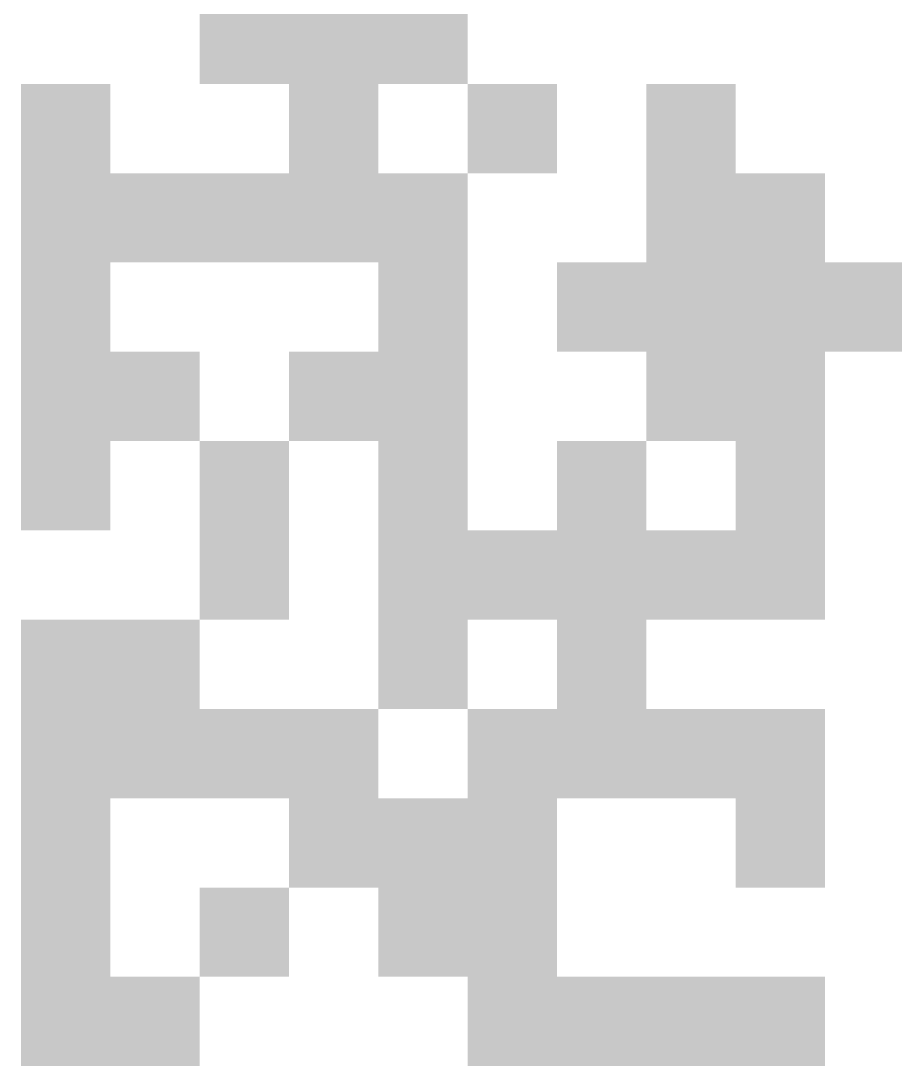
# Paper-space layout 'A0 - Portrait' of a CAD drawing. Header units: millimetres. Extents: x 0 to 841, y 0 to 1189.
# Drawn here: x 811.149 to 814.085, y 1146 to 1149.512 of the extents above; entities that cross this region are included whole.
import ezdxf
from ezdxf.enums import TextEntityAlignment as Align

# ---------------------------------------------------------------- set-up
doc = ezdxf.new("R2010")
doc.units = ezdxf.units.MM
for name, color, linetype in [('CDL_TITLE_BLOCK', 7, 'Continuous'), ('CDL_TITLE_BLOCK_CYAN', 4, 'Continuous'), ('CDL_TITLE_BLOCK_RED', 1, 'Continuous')]:
    doc.layers.add(name, color=color, linetype=linetype)
doc.styles.add('RHI_HEADER2017-H1_5', font='arial.ttf', dxfattribs={"height": 1.5})
doc.styles.add('RHI_HEADER2017-H2', font='arial.ttf', dxfattribs={"height": 2})
doc.styles.add('RHI_HEADER2017-H3', font='arial.ttf', dxfattribs={"height": 3})
doc.styles.add('RHI_HEADER2017-H4', font='arial.ttf', dxfattribs={"height": 4})

# ---------------------------------------------------------------- blocks, each defined once
blk = doc.blocks.new('PORTRAIT_DIN_TITLEBLOCK_REV06_ISO7200')
at = {"layer": 'CDL_TITLE_BLOCK_CYAN'}
h = blk.add_hatch(color=256, dxfattribs=at)
h.dxf.hatch_style = 1
h.paths.add_polyline_path([(-18.9509, -29.4), (-19.2509, -29.4), (-19.2509, -29.7), (-18.9509, -29.7)])
h = blk.add_hatch(color=256, dxfattribs=at)
h.dxf.hatch_style = 1
h.paths.add_polyline_path([(-18.9509, -29.4), (-18.9509, -29.7), (-18.6509, -29.7), (-18.6509, -29.4)])
h = blk.add_hatch(color=256, dxfattribs=at)
h.dxf.hatch_style = 1
h.paths.add_polyline_path([(-18.6509, -29.7), (-18.3509, -29.7), (-18.3509, -29.4), (-18.6509, -29.4)])
h = blk.add_hatch(color=256, dxfattribs=at)
h.dxf.hatch_style = 1
h.paths.add_polyline_path([(-19.8509, -29.7), (-19.8509, -30), (-19.5509, -30), (-19.5509, -29.7)])
h = blk.add_hatch(color=256, dxfattribs=at)
h.dxf.hatch_style = 1
h.paths.add_polyline_path([(-18.6509, -30), (-18.6509, -29.7), (-18.9509, -29.7), (-18.9509, -30)])
h = blk.add_hatch(color=256, dxfattribs=at)
h.dxf.hatch_style = 1
h.paths.add_polyline_path([(-18.3509, -30), (-18.0509, -30), (-18.0509, -29.7), (-18.3509, -29.7)])
h = blk.add_hatch(color=256, dxfattribs=at)
h.dxf.hatch_style = 1
h.paths.add_polyline_path([(-17.4509, -30), (-17.4509, -29.7), (-17.7509, -29.7), (-17.7509, -30)])
h = blk.add_hatch(color=256, dxfattribs=at)
h.dxf.hatch_style = 1
h.paths.add_polyline_path([(-19.8509, -30), (-19.8509, -30.3), (-19.5509, -30.3), (-19.5509, -30)])
h = blk.add_hatch(color=256, dxfattribs=at)
h.dxf.hatch_style = 1
h.paths.add_polyline_path([(-19.5509, -30), (-19.5509, -30.3), (-19.2509, -30.3), (-19.2509, -30)])
h = blk.add_hatch(color=256, dxfattribs=at)
h.dxf.hatch_style = 1
h.paths.add_polyline_path([(-19.2509, -30), (-19.2509, -30.3), (-18.9509, -30.3), (-18.9509, -30)])
h = blk.add_hatch(color=256, dxfattribs=at)
h.dxf.hatch_style = 1
h.paths.add_polyline_path([(-18.9509, -30.3), (-18.6509, -30.3), (-18.6509, -30), (-18.9509, -30)])
h = blk.add_hatch(color=256, dxfattribs=at)
h.dxf.hatch_style = 1
h.paths.add_polyline_path([(-18.6509, -30.3), (-18.3509, -30.3), (-18.3509, -30), (-18.6509, -30)])
h = blk.add_hatch(color=256, dxfattribs=at)
h.dxf.hatch_style = 1
h.paths.add_polyline_path([(-17.4509, -30), (-17.7509, -30), (-17.7509, -30.3), (-17.4509, -30.3)])
h = blk.add_hatch(color=256, dxfattribs=at)
h.dxf.hatch_style = 1
h.paths.add_polyline_path([(-17.4509, -30), (-17.4509, -30.3), (-17.1509, -30.3), (-17.1509, -30)])
h = blk.add_hatch(color=256, dxfattribs=at)
h.dxf.hatch_style = 1
h.paths.add_polyline_path([(-19.5509, -30.3), (-19.8509, -30.3), (-19.8509, -30.6), (-19.5509, -30.6)])
h = blk.add_hatch(color=256, dxfattribs=at)
h.dxf.hatch_style = 1
h.paths.add_polyline_path([(-18.3509, -30.3), (-18.6509, -30.3), (-18.6509, -30.6), (-18.3509, -30.6)])
h = blk.add_hatch(color=256, dxfattribs=at)
h.dxf.hatch_style = 1
h.paths.add_polyline_path([(-17.7509, -30.3), (-18.0509, -30.3), (-18.0509, -30.6), (-17.7509, -30.6)])
h = blk.add_hatch(color=256, dxfattribs=at)
h.dxf.hatch_style = 1
h.paths.add_polyline_path([(-17.7509, -30.3), (-17.7509, -30.6), (-17.4509, -30.6), (-17.4509, -30.3)])
h = blk.add_hatch(color=256, dxfattribs=at)
h.dxf.hatch_style = 1
h.paths.add_polyline_path([(-17.4509, -30.3), (-17.4509, -30.6), (-17.1509, -30.6), (-17.1509, -30.3)])
h = blk.add_hatch(color=256, dxfattribs=at)
h.dxf.hatch_style = 1
h.paths.add_polyline_path([(-16.8509, -30.6), (-16.8509, -30.3), (-17.1509, -30.3), (-17.1509, -30.6)])
h = blk.add_hatch(color=256, dxfattribs=at)
h.dxf.hatch_style = 1
h.paths.add_polyline_path([(-19.5509, -30.6), (-19.8509, -30.6), (-19.8509, -30.9), (-19.5509, -30.9)])
h = blk.add_hatch(color=256, dxfattribs=at)
h.dxf.hatch_style = 1
h.paths.add_polyline_path([(-19.2509, -30.6), (-19.5509, -30.6), (-19.5509, -30.9), (-19.2509, -30.9)])
h = blk.add_hatch(color=256, dxfattribs=at)
h.dxf.hatch_style = 1
h.paths.add_polyline_path([(-18.9509, -30.9), (-18.6509, -30.9), (-18.6509, -30.6), (-18.9509, -30.6)])
h = blk.add_hatch(color=256, dxfattribs=at)
h.dxf.hatch_style = 1
h.paths.add_polyline_path([(-18.6509, -30.6), (-18.6509, -30.9), (-18.3509, -30.9), (-18.3509, -30.6)])
h = blk.add_hatch(color=256, dxfattribs=at)
h.dxf.hatch_style = 1
h.paths.add_polyline_path([(-17.4509, -30.6), (-17.7509, -30.6), (-17.7509, -30.9), (-17.4509, -30.9)])
h = blk.add_hatch(color=256, dxfattribs=at)
h.dxf.hatch_style = 1
h.paths.add_polyline_path([(-17.1509, -30.6), (-17.4509, -30.6), (-17.4509, -30.9), (-17.1509, -30.9)])
h = blk.add_hatch(color=256, dxfattribs=at)
h.dxf.hatch_style = 1
h.paths.add_polyline_path([(-19.8509, -30.9), (-19.8509, -31.2), (-19.5509, -31.2), (-19.5509, -30.9)])
h = blk.add_hatch(color=256, dxfattribs=at)
h.dxf.hatch_style = 1
h.paths.add_polyline_path([(-18.9509, -31.2), (-18.9509, -30.9), (-19.2509, -30.9), (-19.2509, -31.2)])
h = blk.add_hatch(color=256, dxfattribs=at)
h.dxf.hatch_style = 1
h.paths.add_polyline_path([(-18.3509, -31.2), (-18.3509, -30.9), (-18.6509, -30.9), (-18.6509, -31.2)])
h = blk.add_hatch(color=256, dxfattribs=at)
h.dxf.hatch_style = 1
h.paths.add_polyline_path([(-18.0509, -31.2), (-17.7509, -31.2), (-17.7509, -30.9), (-18.0509, -30.9)])
h = blk.add_hatch(color=256, dxfattribs=at)
h.dxf.hatch_style = 1
h.paths.add_polyline_path([(-17.4509, -30.9), (-17.4509, -31.2), (-17.1509, -31.2), (-17.1509, -30.9)])
h = blk.add_hatch(color=256, dxfattribs=at)
h.dxf.hatch_style = 1
h.paths.add_polyline_path([(-19.2509, -31.2), (-19.2509, -31.5), (-18.9509, -31.5), (-18.9509, -31.2)])
h = blk.add_hatch(color=256, dxfattribs=at)
h.dxf.hatch_style = 1
h.paths.add_polyline_path([(-18.6509, -31.2), (-18.6509, -31.5), (-18.3509, -31.5), (-18.3509, -31.2)])
h = blk.add_hatch(color=256, dxfattribs=at)
h.dxf.hatch_style = 1
h.paths.add_polyline_path([(-18.3509, -31.5), (-18.0509, -31.5), (-18.0509, -31.2), (-18.3509, -31.2)])
h = blk.add_hatch(color=256, dxfattribs=at)
h.dxf.hatch_style = 1
h.paths.add_polyline_path([(-18.0509, -31.5), (-17.7509, -31.5), (-17.7509, -31.2), (-18.0509, -31.2)])
h = blk.add_hatch(color=256, dxfattribs=at)
h.dxf.hatch_style = 1
h.paths.add_polyline_path([(-17.7509, -31.5), (-17.4509, -31.5), (-17.4509, -31.2), (-17.7509, -31.2)])
h = blk.add_hatch(color=256, dxfattribs=at)
h.dxf.hatch_style = 1
h.paths.add_polyline_path([(-17.1509, -31.5), (-17.1509, -31.2), (-17.4509, -31.2), (-17.4509, -31.5)])
h = blk.add_hatch(color=256, dxfattribs=at)
h.dxf.hatch_style = 1
h.paths.add_polyline_path([(-19.5509, -31.8), (-19.5509, -31.5), (-19.8509, -31.5), (-19.8509, -31.8)])
h = blk.add_hatch(color=256, dxfattribs=at)
h.dxf.hatch_style = 1
h.paths.add_polyline_path([(-19.5509, -31.5), (-19.5509, -31.8), (-19.2509, -31.8), (-19.2509, -31.5)])
h = blk.add_hatch(color=256, dxfattribs=at)
h.dxf.hatch_style = 1
h.paths.add_polyline_path([(-18.3509, -31.8), (-18.3509, -31.5), (-18.6509, -31.5), (-18.6509, -31.8)])
h = blk.add_hatch(color=256, dxfattribs=at)
h.dxf.hatch_style = 1
h.paths.add_polyline_path([(-18.0509, -31.8), (-17.7509, -31.8), (-17.7509, -31.5), (-18.0509, -31.5)])
h = blk.add_hatch(color=256, dxfattribs=at)
h.dxf.hatch_style = 1
h.paths.add_polyline_path([(-19.8509, -31.8), (-19.8509, -32.1), (-19.5509, -32.1), (-19.5509, -31.8)])
h = blk.add_hatch(color=256, dxfattribs=at)
h.dxf.hatch_style = 1
h.paths.add_polyline_path([(-19.5509, -31.8), (-19.5509, -32.1), (-19.2509, -32.1), (-19.2509, -31.8)])
h = blk.add_hatch(color=256, dxfattribs=at)
h.dxf.hatch_style = 1
h.paths.add_polyline_path([(-19.2509, -31.8), (-19.2509, -32.1), (-18.9509, -32.1), (-18.9509, -31.8)])
h = blk.add_hatch(color=256, dxfattribs=at)
h.dxf.hatch_style = 1
h.paths.add_polyline_path([(-18.9509, -31.8), (-18.9509, -32.1), (-18.6509, -32.1), (-18.6509, -31.8)])
h = blk.add_hatch(color=256, dxfattribs=at)
h.dxf.hatch_style = 1
h.paths.add_polyline_path([(-18.3509, -31.8), (-18.3509, -32.1), (-18.0509, -32.1), (-18.0509, -31.8)])
h = blk.add_hatch(color=256, dxfattribs=at)
h.dxf.hatch_style = 1
h.paths.add_polyline_path([(-18.0509, -31.8), (-18.0509, -32.1), (-17.7509, -32.1), (-17.7509, -31.8)])
h = blk.add_hatch(color=256, dxfattribs=at)
h.dxf.hatch_style = 1
h.paths.add_polyline_path([(-17.7509, -31.8), (-17.7509, -32.1), (-17.4509, -32.1), (-17.4509, -31.8)])
h = blk.add_hatch(color=256, dxfattribs=at)
h.dxf.hatch_style = 1
h.paths.add_polyline_path([(-17.4509, -31.8), (-17.4509, -32.1), (-17.1509, -32.1), (-17.1509, -31.8)])
h = blk.add_hatch(color=256, dxfattribs=at)
h.dxf.hatch_style = 1
h.paths.add_polyline_path([(-19.8509, -32.1), (-19.8509, -32.4), (-19.5509, -32.4), (-19.5509, -32.1)])
h = blk.add_hatch(color=256, dxfattribs=at)
h.dxf.hatch_style = 1
h.paths.add_polyline_path([(-18.9509, -32.1), (-18.9509, -32.4), (-18.6509, -32.4), (-18.6509, -32.1)])
h = blk.add_hatch(color=256, dxfattribs=at)
h.dxf.hatch_style = 1
h.paths.add_polyline_path([(-18.6509, -32.1), (-18.6509, -32.4), (-18.3509, -32.4), (-18.3509, -32.1)])
h = blk.add_hatch(color=256, dxfattribs=at)
h.dxf.hatch_style = 1
h.paths.add_polyline_path([(-18.0509, -32.4), (-18.0509, -32.1), (-18.3509, -32.1), (-18.3509, -32.4)])
h = blk.add_hatch(color=256, dxfattribs=at)
h.dxf.hatch_style = 1
h.paths.add_polyline_path([(-17.4509, -32.1), (-17.4509, -32.4), (-17.1509, -32.4), (-17.1509, -32.1)])
h = blk.add_hatch(color=256, dxfattribs=at)
h.dxf.hatch_style = 1
h.paths.add_polyline_path([(-19.5509, -32.4), (-19.8509, -32.4), (-19.8509, -32.7), (-19.5509, -32.7)])
h = blk.add_hatch(color=256, dxfattribs=at)
h.dxf.hatch_style = 1
h.paths.add_polyline_path([(-18.9509, -32.4), (-19.2509, -32.4), (-19.2509, -32.7), (-18.9509, -32.7)])
h = blk.add_hatch(color=256, dxfattribs=at)
h.dxf.hatch_style = 1
h.paths.add_polyline_path([(-18.6509, -32.4), (-18.6509, -32.7), (-18.3509, -32.7), (-18.3509, -32.4)])
h = blk.add_hatch(color=256, dxfattribs=at)
h.dxf.hatch_style = 1
h.paths.add_polyline_path([(-18.0509, -32.4), (-18.3509, -32.4), (-18.3509, -32.7), (-18.0509, -32.7)])
h = blk.add_hatch(color=256, dxfattribs=at)
h.dxf.hatch_style = 1
h.paths.add_polyline_path([(-19.8509, -32.7), (-19.8509, -33), (-19.5509, -33), (-19.5509, -32.7)])
h = blk.add_hatch(color=256, dxfattribs=at)
h.dxf.hatch_style = 1
h.paths.add_polyline_path([(-19.5509, -33), (-19.2509, -33), (-19.2509, -32.7), (-19.5509, -32.7)])
h = blk.add_hatch(color=256, dxfattribs=at)
h.dxf.hatch_style = 1
h.paths.add_polyline_path([(-18.3509, -33), (-18.0509, -33), (-18.0509, -32.7), (-18.3509, -32.7)])
h = blk.add_hatch(color=256, dxfattribs=at)
h.dxf.hatch_style = 1
h.paths.add_polyline_path([(-18.0509, -33), (-17.7509, -33), (-17.7509, -32.7), (-18.0509, -32.7)])
h = blk.add_hatch(color=256, dxfattribs=at)
h.dxf.hatch_style = 1
h.paths.add_polyline_path([(-17.4509, -33), (-17.4509, -32.7), (-17.7509, -32.7), (-17.7509, -33)])
h = blk.add_hatch(color=256, dxfattribs=at)
h.dxf.hatch_style = 1
h.paths.add_polyline_path([(-17.1509, -32.7), (-17.4509, -32.7), (-17.4509, -33), (-17.1509, -33)])
at = {"layer": 'CDL_TITLE_BLOCK', "style": 'RHI_HEADER2017-H4'}
for tag, p in [('GEN-TITLE-SCA{5.42}', (-29.0229, -9.75)), ('OF', (-4.5, -5.75)), ('PA.', (-4.5, -17.25)), ('REV', (-4.5, -43.25)), ('DWG_NO', (-4.5, -63)), ('SIZE', (-4.5, -84))]:
    blk.add_attdef(tag, text='', height=3.5, rotation=90, dxfattribs=at).set_placement(p, align=Align.MIDDLE_CENTER)
at = {"layer": 'CDL_TITLE_BLOCK'}
for tag, height, style, p in [('UNIT_DISCRIPTION_1_2ND_LANGUAGE', 2, 'RHI_HEADER2017-H2', (-8.4079, -178.5)), ('UNIT_DISCRIPTION_2_2ND_LANGUAGE', 2, 'RHI_HEADER2017-H2', (-4.9079, -178.5)), ('UNIT_DISCRIPTION_1_1ST_LANGUAGE', 2, 'RHI_HEADER2017-H2', (-20.9079, -178.5)), ('UNIT_DISCRIPTION_2_1ST_LANGUAGE', 2, 'RHI_HEADER2017-H2', (-17.4079, -178.5)), ('UNIT_2ND_LANGUAGE', 3, 'RHI_HEADER2017-H3', (-11.6119, -178.5)), ('UNIT_1ST_LANGUAGE', 3, 'RHI_HEADER2017-H3', (-24.1119, -178.5)), ('COUNTRY_CONSIGNEE', 2, 'RHI_HEADER2017-H2', (-43.9079, -178.5)), ('CONSIGNEE-1', 3, 'RHI_HEADER2017-H3', (-51.6119, -178.5)), ('CONSIGNEE-2', 3, 'RHI_HEADER2017-H3', (-47.1119, -178.5)), ('COUNTRY_CLIENT', 2, 'RHI_HEADER2017-H2', (-32.4079, -178.5)), ('CLIENT', 3, 'RHI_HEADER2017-H3', (-35.6119, -178.5))]:
    blk.add_attdef(tag, text='', height=height, rotation=90, dxfattribs=dict(at, style=style)).set_placement(p, align=Align.BOTTOM_LEFT)
at = {"layer": 'CDL_TITLE_BLOCK_CYAN', "style": 'RHI_HEADER2017-H2'}
for tag, p in [('REV_4_MODIFICATION', (-109.8154, -105.4006)), ('REV_3_MODIFICATION', (-104.0654, -105.4006)), ('REV_2_MODIFICATION', (-98.5654, -105.4006)), ('REV_1_MODIFICATION', (-93.0654, -105.4006))]:
    blk.add_attdef(tag, text='', height=2, rotation=90, dxfattribs=at).set_placement(p, align=Align.MIDDLE_LEFT)
for tag, p in [('REV_4_CHECKED_BY', (-109.8154, -113.9006)), ('REV_3_CHECKED_BY', (-104.0654, -113.9006)), ('REV_2_CHECKED_BY', (-98.5654, -113.9006)), ('REV_1_CHECKED_BY', (-93.0654, -113.9006)), ('REV_4_CHECKING_DATE', (-109.8154, -128.4006)), ('REV_3_CHECKING_DATE', (-104.0654, -128.4006)), ('REV_2_CHECKING_DATE', (-98.5654, -128.4006)), ('REV_1_CHECKING_DATE', (-93.0654, -128.4006)), ('REV_4_DRAWN_BY', (-109.8154, -142.9006)), ('REV_3_DRAWN_BY', (-104.0654, -142.9006)), ('REV_2_DRAWN_BY', (-98.5654, -142.9006)), ('REV_1_DRAWN_BY', (-93.0654, -142.9006)), ('REV_4_DATE_DRAWN', (-109.8154, -157.4006)), ('REV_3_DATE_DRAWN', (-104.0654, -157.4006)), ('REV_2_DATE_DRAWN', (-98.5654, -157.4006)), ('REV_1_DATE_DRAWN', (-93.0654, -157.4006)), ('REV_4_STATE', (-109.8154, -169.0504)), ('REV_3_STATE', (-104.0654, -169.0504)), ('REV_2_STATE', (-98.5654, -169.0504)), ('REV_1_STATE', (-93.0654, -169.0504)), ('REV_4', (-109.8154, -176.3501)), ('REV_3', (-104.0654, -176.3501)), ('REV_2', (-98.5654, -176.3501)), ('REV_1', (-93.0654, -176.3501))]:
    blk.add_attdef(tag, text='', height=2, rotation=90, dxfattribs=at).set_placement(p, align=Align.MIDDLE_CENTER)
at = {"layer": 'CDL_TITLE_BLOCK_RED'}
for tag, height, style, p in [('FORMER', 1.5, 'RHI_HEADER2017-H1_5', (-15.9536, -9.75)), ('CHECKED_BY', 2, 'RHI_HEADER2017-H2', (-26.7518, -46)), ('DRAWN_BY', 2, 'RHI_HEADER2017-H2', (-31.2518, -46)), ('CHECKING_DATE', 2, 'RHI_HEADER2017-H2', (-26.7518, -62)), ('CREATION_DATE', 2, 'RHI_HEADER2017-H2', (-31.2518, -62.2064)), ('APPR_AS_CORR', 1.5, 'RHI_HEADER2017-H1_5', (-142.3154, -88.4)), ('REV_RESUB', 1.5, 'RHI_HEADER2017-H1_5', (-137.8154, -88.4)), ('APPROVED', 1.5, 'RHI_HEADER2017-H1_5', (-146.8154, -88.4)), ('REJECTED', 1.5, 'RHI_HEADER2017-H1_5', (-133.3154, -88.4))]:
    blk.add_attdef(tag, text='', height=height, rotation=90, dxfattribs=dict(at, style=style)).set_placement(p, align=Align.MIDDLE_CENTER)
at = {"layer": 'CDL_TITLE_BLOCK_RED', "style": 'RHI_HEADER2017-H3'}
for tag, p in [('APPROVAL_DATE', (-122.3154, -157.5)), ('APPROVAL_BY', (-128.3154, -157.5)), ('APPROVAL_COMPANY', (-152.8154, -173.4))]:
    blk.add_attdef(tag, text='', height=3, rotation=90, dxfattribs=at).set_placement(p, align=Align.MIDDLE_LEFT)
blk = doc.blocks.new('PORTRAIT_DIN_TITLEBLOCK_REV07_ISO7200')
at = {"layer": 'CDL_TITLE_BLOCK_CYAN'}
h = blk.add_hatch(color=256, dxfattribs=at)
h.dxf.hatch_style = 1
h.paths.add_polyline_path([(-18.9509, -29.4), (-19.2509, -29.4), (-19.2509, -29.7), (-18.9509, -29.7)])
h = blk.add_hatch(color=256, dxfattribs=at)
h.dxf.hatch_style = 1
h.paths.add_polyline_path([(-18.9509, -29.4), (-18.9509, -29.7), (-18.6509, -29.7), (-18.6509, -29.4)])
h = blk.add_hatch(color=256, dxfattribs=at)
h.dxf.hatch_style = 1
h.paths.add_polyline_path([(-18.6509, -29.7), (-18.3509, -29.7), (-18.3509, -29.4), (-18.6509, -29.4)])
h = blk.add_hatch(color=256, dxfattribs=at)
h.dxf.hatch_style = 1
h.paths.add_polyline_path([(-19.8509, -29.7), (-19.8509, -30), (-19.5509, -30), (-19.5509, -29.7)])
h = blk.add_hatch(color=256, dxfattribs=at)
h.dxf.hatch_style = 1
h.paths.add_polyline_path([(-18.6509, -30), (-18.6509, -29.7), (-18.9509, -29.7), (-18.9509, -30)])
h = blk.add_hatch(color=256, dxfattribs=at)
h.dxf.hatch_style = 1
h.paths.add_polyline_path([(-18.3509, -30), (-18.0509, -30), (-18.0509, -29.7), (-18.3509, -29.7)])
h = blk.add_hatch(color=256, dxfattribs=at)
h.dxf.hatch_style = 1
h.paths.add_polyline_path([(-17.4509, -30), (-17.4509, -29.7), (-17.7509, -29.7), (-17.7509, -30)])
h = blk.add_hatch(color=256, dxfattribs=at)
h.dxf.hatch_style = 1
h.paths.add_polyline_path([(-19.8509, -30), (-19.8509, -30.3), (-19.5509, -30.3), (-19.5509, -30)])
h = blk.add_hatch(color=256, dxfattribs=at)
h.dxf.hatch_style = 1
h.paths.add_polyline_path([(-19.5509, -30), (-19.5509, -30.3), (-19.2509, -30.3), (-19.2509, -30)])
h = blk.add_hatch(color=256, dxfattribs=at)
h.dxf.hatch_style = 1
h.paths.add_polyline_path([(-19.2509, -30), (-19.2509, -30.3), (-18.9509, -30.3), (-18.9509, -30)])
h = blk.add_hatch(color=256, dxfattribs=at)
h.dxf.hatch_style = 1
h.paths.add_polyline_path([(-18.9509, -30.3), (-18.6509, -30.3), (-18.6509, -30), (-18.9509, -30)])
h = blk.add_hatch(color=256, dxfattribs=at)
h.dxf.hatch_style = 1
h.paths.add_polyline_path([(-18.6509, -30.3), (-18.3509, -30.3), (-18.3509, -30), (-18.6509, -30)])
h = blk.add_hatch(color=256, dxfattribs=at)
h.dxf.hatch_style = 1
h.paths.add_polyline_path([(-17.4509, -30), (-17.7509, -30), (-17.7509, -30.3), (-17.4509, -30.3)])
h = blk.add_hatch(color=256, dxfattribs=at)
h.dxf.hatch_style = 1
h.paths.add_polyline_path([(-17.4509, -30), (-17.4509, -30.3), (-17.1509, -30.3), (-17.1509, -30)])
h = blk.add_hatch(color=256, dxfattribs=at)
h.dxf.hatch_style = 1
h.paths.add_polyline_path([(-19.5509, -30.3), (-19.8509, -30.3), (-19.8509, -30.6), (-19.5509, -30.6)])
h = blk.add_hatch(color=256, dxfattribs=at)
h.dxf.hatch_style = 1
h.paths.add_polyline_path([(-18.3509, -30.3), (-18.6509, -30.3), (-18.6509, -30.6), (-18.3509, -30.6)])
h = blk.add_hatch(color=256, dxfattribs=at)
h.dxf.hatch_style = 1
h.paths.add_polyline_path([(-17.7509, -30.3), (-18.0509, -30.3), (-18.0509, -30.6), (-17.7509, -30.6)])
h = blk.add_hatch(color=256, dxfattribs=at)
h.dxf.hatch_style = 1
h.paths.add_polyline_path([(-17.7509, -30.3), (-17.7509, -30.6), (-17.4509, -30.6), (-17.4509, -30.3)])
h = blk.add_hatch(color=256, dxfattribs=at)
h.dxf.hatch_style = 1
h.paths.add_polyline_path([(-17.4509, -30.3), (-17.4509, -30.6), (-17.1509, -30.6), (-17.1509, -30.3)])
h = blk.add_hatch(color=256, dxfattribs=at)
h.dxf.hatch_style = 1
h.paths.add_polyline_path([(-16.8509, -30.6), (-16.8509, -30.3), (-17.1509, -30.3), (-17.1509, -30.6)])
h = blk.add_hatch(color=256, dxfattribs=at)
h.dxf.hatch_style = 1
h.paths.add_polyline_path([(-19.5509, -30.6), (-19.8509, -30.6), (-19.8509, -30.9), (-19.5509, -30.9)])
h = blk.add_hatch(color=256, dxfattribs=at)
h.dxf.hatch_style = 1
h.paths.add_polyline_path([(-19.2509, -30.6), (-19.5509, -30.6), (-19.5509, -30.9), (-19.2509, -30.9)])
h = blk.add_hatch(color=256, dxfattribs=at)
h.dxf.hatch_style = 1
h.paths.add_polyline_path([(-18.9509, -30.9), (-18.6509, -30.9), (-18.6509, -30.6), (-18.9509, -30.6)])
h = blk.add_hatch(color=256, dxfattribs=at)
h.dxf.hatch_style = 1
h.paths.add_polyline_path([(-18.6509, -30.6), (-18.6509, -30.9), (-18.3509, -30.9), (-18.3509, -30.6)])
h = blk.add_hatch(color=256, dxfattribs=at)
h.dxf.hatch_style = 1
h.paths.add_polyline_path([(-17.4509, -30.6), (-17.7509, -30.6), (-17.7509, -30.9), (-17.4509, -30.9)])
h = blk.add_hatch(color=256, dxfattribs=at)
h.dxf.hatch_style = 1
h.paths.add_polyline_path([(-17.1509, -30.6), (-17.4509, -30.6), (-17.4509, -30.9), (-17.1509, -30.9)])
h = blk.add_hatch(color=256, dxfattribs=at)
h.dxf.hatch_style = 1
h.paths.add_polyline_path([(-19.8509, -30.9), (-19.8509, -31.2), (-19.5509, -31.2), (-19.5509, -30.9)])
h = blk.add_hatch(color=256, dxfattribs=at)
h.dxf.hatch_style = 1
h.paths.add_polyline_path([(-18.9509, -31.2), (-18.9509, -30.9), (-19.2509, -30.9), (-19.2509, -31.2)])
h = blk.add_hatch(color=256, dxfattribs=at)
h.dxf.hatch_style = 1
h.paths.add_polyline_path([(-18.3509, -31.2), (-18.3509, -30.9), (-18.6509, -30.9), (-18.6509, -31.2)])
h = blk.add_hatch(color=256, dxfattribs=at)
h.dxf.hatch_style = 1
h.paths.add_polyline_path([(-18.0509, -31.2), (-17.7509, -31.2), (-17.7509, -30.9), (-18.0509, -30.9)])
h = blk.add_hatch(color=256, dxfattribs=at)
h.dxf.hatch_style = 1
h.paths.add_polyline_path([(-17.4509, -30.9), (-17.4509, -31.2), (-17.1509, -31.2), (-17.1509, -30.9)])
h = blk.add_hatch(color=256, dxfattribs=at)
h.dxf.hatch_style = 1
h.paths.add_polyline_path([(-19.2509, -31.2), (-19.2509, -31.5), (-18.9509, -31.5), (-18.9509, -31.2)])
h = blk.add_hatch(color=256, dxfattribs=at)
h.dxf.hatch_style = 1
h.paths.add_polyline_path([(-18.6509, -31.2), (-18.6509, -31.5), (-18.3509, -31.5), (-18.3509, -31.2)])
h = blk.add_hatch(color=256, dxfattribs=at)
h.dxf.hatch_style = 1
h.paths.add_polyline_path([(-18.3509, -31.5), (-18.0509, -31.5), (-18.0509, -31.2), (-18.3509, -31.2)])
h = blk.add_hatch(color=256, dxfattribs=at)
h.dxf.hatch_style = 1
h.paths.add_polyline_path([(-18.0509, -31.5), (-17.7509, -31.5), (-17.7509, -31.2), (-18.0509, -31.2)])
h = blk.add_hatch(color=256, dxfattribs=at)
h.dxf.hatch_style = 1
h.paths.add_polyline_path([(-17.7509, -31.5), (-17.4509, -31.5), (-17.4509, -31.2), (-17.7509, -31.2)])
h = blk.add_hatch(color=256, dxfattribs=at)
h.dxf.hatch_style = 1
h.paths.add_polyline_path([(-17.1509, -31.5), (-17.1509, -31.2), (-17.4509, -31.2), (-17.4509, -31.5)])
h = blk.add_hatch(color=256, dxfattribs=at)
h.dxf.hatch_style = 1
h.paths.add_polyline_path([(-19.5509, -31.8), (-19.5509, -31.5), (-19.8509, -31.5), (-19.8509, -31.8)])
h = blk.add_hatch(color=256, dxfattribs=at)
h.dxf.hatch_style = 1
h.paths.add_polyline_path([(-19.5509, -31.5), (-19.5509, -31.8), (-19.2509, -31.8), (-19.2509, -31.5)])
h = blk.add_hatch(color=256, dxfattribs=at)
h.dxf.hatch_style = 1
h.paths.add_polyline_path([(-18.3509, -31.8), (-18.3509, -31.5), (-18.6509, -31.5), (-18.6509, -31.8)])
h = blk.add_hatch(color=256, dxfattribs=at)
h.dxf.hatch_style = 1
h.paths.add_polyline_path([(-18.0509, -31.8), (-17.7509, -31.8), (-17.7509, -31.5), (-18.0509, -31.5)])
h = blk.add_hatch(color=256, dxfattribs=at)
h.dxf.hatch_style = 1
h.paths.add_polyline_path([(-19.8509, -31.8), (-19.8509, -32.1), (-19.5509, -32.1), (-19.5509, -31.8)])
h = blk.add_hatch(color=256, dxfattribs=at)
h.dxf.hatch_style = 1
h.paths.add_polyline_path([(-19.5509, -31.8), (-19.5509, -32.1), (-19.2509, -32.1), (-19.2509, -31.8)])
h = blk.add_hatch(color=256, dxfattribs=at)
h.dxf.hatch_style = 1
h.paths.add_polyline_path([(-19.2509, -31.8), (-19.2509, -32.1), (-18.9509, -32.1), (-18.9509, -31.8)])
h = blk.add_hatch(color=256, dxfattribs=at)
h.dxf.hatch_style = 1
h.paths.add_polyline_path([(-18.9509, -31.8), (-18.9509, -32.1), (-18.6509, -32.1), (-18.6509, -31.8)])
h = blk.add_hatch(color=256, dxfattribs=at)
h.dxf.hatch_style = 1
h.paths.add_polyline_path([(-18.3509, -31.8), (-18.3509, -32.1), (-18.0509, -32.1), (-18.0509, -31.8)])
h = blk.add_hatch(color=256, dxfattribs=at)
h.dxf.hatch_style = 1
h.paths.add_polyline_path([(-18.0509, -31.8), (-18.0509, -32.1), (-17.7509, -32.1), (-17.7509, -31.8)])
h = blk.add_hatch(color=256, dxfattribs=at)
h.dxf.hatch_style = 1
h.paths.add_polyline_path([(-17.7509, -31.8), (-17.7509, -32.1), (-17.4509, -32.1), (-17.4509, -31.8)])
h = blk.add_hatch(color=256, dxfattribs=at)
h.dxf.hatch_style = 1
h.paths.add_polyline_path([(-17.4509, -31.8), (-17.4509, -32.1), (-17.1509, -32.1), (-17.1509, -31.8)])
h = blk.add_hatch(color=256, dxfattribs=at)
h.dxf.hatch_style = 1
h.paths.add_polyline_path([(-19.8509, -32.1), (-19.8509, -32.4), (-19.5509, -32.4), (-19.5509, -32.1)])
h = blk.add_hatch(color=256, dxfattribs=at)
h.dxf.hatch_style = 1
h.paths.add_polyline_path([(-18.9509, -32.1), (-18.9509, -32.4), (-18.6509, -32.4), (-18.6509, -32.1)])
h = blk.add_hatch(color=256, dxfattribs=at)
h.dxf.hatch_style = 1
h.paths.add_polyline_path([(-18.6509, -32.1), (-18.6509, -32.4), (-18.3509, -32.4), (-18.3509, -32.1)])
h = blk.add_hatch(color=256, dxfattribs=at)
h.dxf.hatch_style = 1
h.paths.add_polyline_path([(-18.0509, -32.4), (-18.0509, -32.1), (-18.3509, -32.1), (-18.3509, -32.4)])
h = blk.add_hatch(color=256, dxfattribs=at)
h.dxf.hatch_style = 1
h.paths.add_polyline_path([(-17.4509, -32.1), (-17.4509, -32.4), (-17.1509, -32.4), (-17.1509, -32.1)])
h = blk.add_hatch(color=256, dxfattribs=at)
h.dxf.hatch_style = 1
h.paths.add_polyline_path([(-19.5509, -32.4), (-19.8509, -32.4), (-19.8509, -32.7), (-19.5509, -32.7)])
h = blk.add_hatch(color=256, dxfattribs=at)
h.dxf.hatch_style = 1
h.paths.add_polyline_path([(-18.9509, -32.4), (-19.2509, -32.4), (-19.2509, -32.7), (-18.9509, -32.7)])
h = blk.add_hatch(color=256, dxfattribs=at)
h.dxf.hatch_style = 1
h.paths.add_polyline_path([(-18.6509, -32.4), (-18.6509, -32.7), (-18.3509, -32.7), (-18.3509, -32.4)])
h = blk.add_hatch(color=256, dxfattribs=at)
h.dxf.hatch_style = 1
h.paths.add_polyline_path([(-18.0509, -32.4), (-18.3509, -32.4), (-18.3509, -32.7), (-18.0509, -32.7)])
h = blk.add_hatch(color=256, dxfattribs=at)
h.dxf.hatch_style = 1
h.paths.add_polyline_path([(-19.8509, -32.7), (-19.8509, -33), (-19.5509, -33), (-19.5509, -32.7)])
h = blk.add_hatch(color=256, dxfattribs=at)
h.dxf.hatch_style = 1
h.paths.add_polyline_path([(-19.5509, -33), (-19.2509, -33), (-19.2509, -32.7), (-19.5509, -32.7)])
h = blk.add_hatch(color=256, dxfattribs=at)
h.dxf.hatch_style = 1
h.paths.add_polyline_path([(-18.3509, -33), (-18.0509, -33), (-18.0509, -32.7), (-18.3509, -32.7)])
h = blk.add_hatch(color=256, dxfattribs=at)
h.dxf.hatch_style = 1
h.paths.add_polyline_path([(-18.0509, -33), (-17.7509, -33), (-17.7509, -32.7), (-18.0509, -32.7)])
h = blk.add_hatch(color=256, dxfattribs=at)
h.dxf.hatch_style = 1
h.paths.add_polyline_path([(-17.4509, -33), (-17.4509, -32.7), (-17.7509, -32.7), (-17.7509, -33)])
h = blk.add_hatch(color=256, dxfattribs=at)
h.dxf.hatch_style = 1
h.paths.add_polyline_path([(-17.1509, -32.7), (-17.4509, -32.7), (-17.4509, -33), (-17.1509, -33)])
at = {"layer": 'CDL_TITLE_BLOCK', "style": 'RHI_HEADER2017-H4'}
for tag, p in [('GEN-TITLE-SCA{5.42}', (-29.0229, -9.75)), ('OF', (-4.5, -5.75)), ('PA.', (-4.5, -17.25)), ('REV', (-4.5, -43.25)), ('DWG_NO', (-4.5, -63)), ('SIZE', (-4.5, -84))]:
    blk.add_attdef(tag, text='', height=3.5, rotation=90, dxfattribs=at).set_placement(p, align=Align.MIDDLE_CENTER)
at = {"layer": 'CDL_TITLE_BLOCK'}
for tag, height, style, p in [('UNIT_DISCRIPTION_1_2ND_LANGUAGE', 2, 'RHI_HEADER2017-H2', (-8.4079, -178.5)), ('UNIT_DISCRIPTION_2_2ND_LANGUAGE', 2, 'RHI_HEADER2017-H2', (-4.9079, -178.5)), ('UNIT_DISCRIPTION_1_1ST_LANGUAGE', 2, 'RHI_HEADER2017-H2', (-20.9079, -178.5)), ('UNIT_DISCRIPTION_2_1ST_LANGUAGE', 2, 'RHI_HEADER2017-H2', (-17.4079, -178.5)), ('UNIT_2ND_LANGUAGE', 3, 'RHI_HEADER2017-H3', (-11.6119, -178.5)), ('UNIT_1ST_LANGUAGE', 3, 'RHI_HEADER2017-H3', (-24.1119, -178.5)), ('COUNTRY_CONSIGNEE', 2, 'RHI_HEADER2017-H2', (-43.9079, -178.5)), ('CONSIGNEE-1', 3, 'RHI_HEADER2017-H3', (-51.6119, -178.5)), ('CONSIGNEE-2', 3, 'RHI_HEADER2017-H3', (-47.1119, -178.5)), ('COUNTRY_CLIENT', 2, 'RHI_HEADER2017-H2', (-32.4079, -178.5)), ('CLIENT', 3, 'RHI_HEADER2017-H3', (-35.6119, -178.5))]:
    blk.add_attdef(tag, text='', height=height, rotation=90, dxfattribs=dict(at, style=style)).set_placement(p, align=Align.BOTTOM_LEFT)
at = {"layer": 'CDL_TITLE_BLOCK_CYAN', "style": 'RHI_HEADER2017-H2'}
for tag, p in [('REV_4_MODIFICATION', (-109.8154, -105.4006)), ('REV_3_MODIFICATION', (-104.0654, -105.4006)), ('REV_2_MODIFICATION', (-98.5654, -105.4006)), ('REV_1_MODIFICATION', (-93.0654, -105.4006))]:
    blk.add_attdef(tag, text='', height=2, rotation=90, dxfattribs=at).set_placement(p, align=Align.MIDDLE_LEFT)
for tag, p in [('REV_4_CHECKED_BY', (-109.8154, -113.9006)), ('REV_3_CHECKED_BY', (-104.0654, -113.9006)), ('REV_2_CHECKED_BY', (-98.5654, -113.9006)), ('REV_1_CHECKED_BY', (-93.0654, -113.9006)), ('REV_4_CHECKING_DATE', (-109.8154, -128.4006)), ('REV_3_CHECKING_DATE', (-104.0654, -128.4006)), ('REV_2_CHECKING_DATE', (-98.5654, -128.4006)), ('REV_1_CHECKING_DATE', (-93.0654, -128.4006)), ('REV_4_DRAWN_BY', (-109.8154, -142.9006)), ('REV_3_DRAWN_BY', (-104.0654, -142.9006)), ('REV_2_DRAWN_BY', (-98.5654, -142.9006)), ('REV_1_DRAWN_BY', (-93.0654, -142.9006)), ('REV_4_DATE_DRAWN', (-109.8154, -157.4006)), ('REV_3_DATE_DRAWN', (-104.0654, -157.4006)), ('REV_2_DATE_DRAWN', (-98.5654, -157.4006)), ('REV_1_DATE_DRAWN', (-93.0654, -157.4006)), ('REV_4_STATE', (-109.8154, -169.0504)), ('REV_3_STATE', (-104.0654, -169.0504)), ('REV_2_STATE', (-98.5654, -169.0504)), ('REV_1_STATE', (-93.0654, -169.0504)), ('REV_4', (-109.8154, -176.3501)), ('REV_3', (-104.0654, -176.3501)), ('REV_2', (-98.5654, -176.3501)), ('REV_1', (-93.0654, -176.3501))]:
    blk.add_attdef(tag, text='', height=2, rotation=90, dxfattribs=at).set_placement(p, align=Align.MIDDLE_CENTER)
at = {"layer": 'CDL_TITLE_BLOCK_RED'}
for tag, height, style, p in [('FORMER', 1.5, 'RHI_HEADER2017-H1_5', (-15.9536, -9.75)), ('CHECKED_BY', 2, 'RHI_HEADER2017-H2', (-26.7518, -46)), ('DRAWN_BY', 2, 'RHI_HEADER2017-H2', (-31.2518, -46)), ('CHECKING_DATE', 2, 'RHI_HEADER2017-H2', (-26.7518, -62)), ('CREATION_DATE', 2, 'RHI_HEADER2017-H2', (-31.2518, -62.2064)), ('APPR_AS_CORR', 1.5, 'RHI_HEADER2017-H1_5', (-142.3154, -88.4)), ('REV_RESUB', 1.5, 'RHI_HEADER2017-H1_5', (-137.8154, -88.4)), ('APPROVED', 1.5, 'RHI_HEADER2017-H1_5', (-146.8154, -88.4)), ('REJECTED', 1.5, 'RHI_HEADER2017-H1_5', (-133.3154, -88.4))]:
    blk.add_attdef(tag, text='', height=height, rotation=90, dxfattribs=dict(at, style=style)).set_placement(p, align=Align.MIDDLE_CENTER)
at = {"layer": 'CDL_TITLE_BLOCK_RED', "style": 'RHI_HEADER2017-H3'}
for tag, p in [('APPROVAL_DATE', (-122.3154, -157.5)), ('APPROVAL_BY', (-128.3154, -157.5)), ('APPROVAL_COMPANY', (-152.8154, -173.4))]:
    blk.add_attdef(tag, text='', height=3, rotation=90, dxfattribs=at).set_placement(p, align=Align.MIDDLE_LEFT)

psp = doc.layouts.new('A0 - Portrait')

# ---------------------------------------------------------------- block references
psp.add_blockref('PORTRAIT_DIN_TITLEBLOCK_REV06_ISO7200', (831, 1179))

# ---------------------------------------------------------------- next in the draw order: block references
at = {"lineweight": 0}
psp.add_blockref('PORTRAIT_DIN_TITLEBLOCK_REV07_ISO7200', (831, 1179), dxfattribs=at)

doc.saveas('drawing.dxf')
